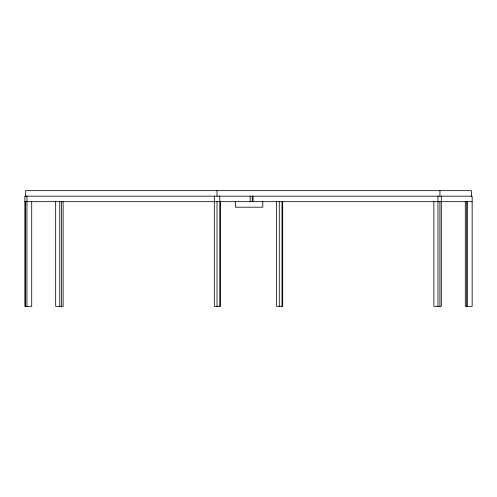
<?xml version="1.0" encoding="UTF-8"?>
<svg xmlns="http://www.w3.org/2000/svg" width="497" height="497" viewBox="0 0 497 497"><rect width="100%" height="100%" fill="white"/><g stroke="black" fill="none" stroke-linecap="round" stroke-linejoin="round"><path stroke-width="0.75" d="M465.285 201.676L465.285 306.338L472.15 306.338L472.15 196.166L24.85 196.166L24.85 306.338L31.715 306.338L31.715 201.676M55.676 201.676L55.676 306.338L63.113 306.338L63.113 201.676M217.003 196.166L217.003 190.662M24.85 201.676L472.15 201.676M471.423 196.166L471.423 190.662L25.571 190.662L25.571 196.166M467.397 201.676L467.397 306.338M466.341 201.676L466.341 306.338M441.317 196.166L441.317 306.338L433.881 306.338L433.881 201.676M439.926 190.662L439.926 196.166M439.926 201.676L439.926 306.338M437.963 196.166L437.963 306.338M282.675 201.676L282.675 306.338L276.543 306.338L276.543 201.676M282.004 201.676L282.004 306.338M279.271 201.676L279.271 306.338M262.807 201.676L262.807 207.187L235.454 207.187L235.454 201.676M253.06 196.166L253.06 201.676M252.227 196.166L252.227 201.676M250.134 196.166L250.134 201.676M220.451 201.676L220.451 306.338L214.319 306.338L214.319 196.166M219.78 196.166L219.78 306.338M217.003 201.676L217.003 306.338M61.435 201.676L61.435 306.338M59.758 201.676L59.758 306.338M26.956 196.166L26.956 306.338M25.571 201.676L25.571 306.338"/></g></svg>
